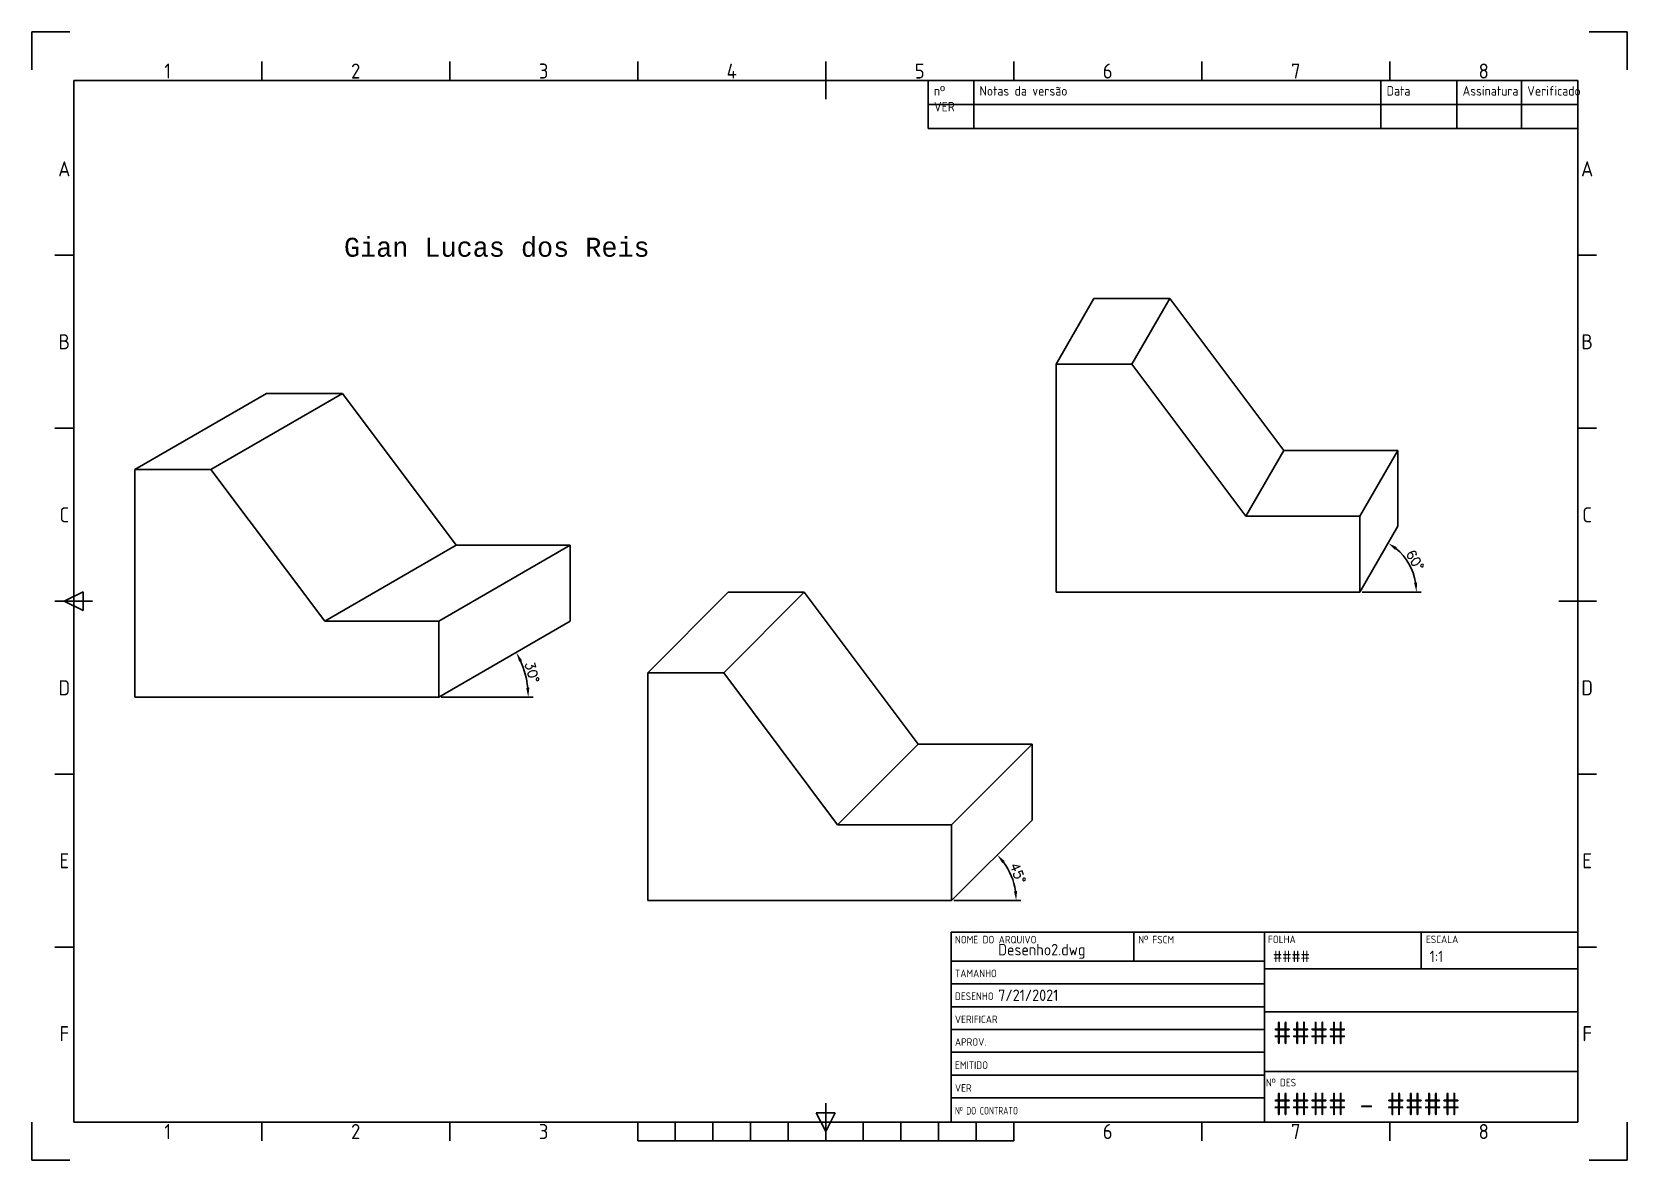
# Paper-space layout '3.4' of a CAD drawing. Header units: millimetres. Extents: x 0 to 420, y 0 to 297.
import ezdxf
from ezdxf.enums import TextEntityAlignment as Align

# ---------------------------------------------------------------- set-up
doc = ezdxf.new("R2010")
doc.units = ezdxf.units.MM
doc.layers.add('Bloco da legenda', color=7, linetype='Continuous')
doc.styles.add('ACISOTS', font='isocp.shx', dxfattribs={"height": 1})
doc.styles.add('ISO Proporcional', font='isocp.shx')
doc.styles.get("Standard").update_dxf_attribs({"font": 'simplex.shx'})
doc.dimstyles.new('ISO-25', dxfattribs={"dimtxt": 2.5, "dimasz": 2.5, "dimexe": 1.25, "dimexo": 0.625, "dimtad": 1, "dimtxsty": 'Standard', "dimcen": 2.5, "dimadec": 0, "dimazin": 0, "dimtfac": 1, "dimtmove": 0, "dimatfit": 3, "dimfxl": 1, "dimarcsym": 0})

# ---------------------------------------------------------------- blocks, each defined once
blk = doc.blocks.new('*T3')
at = {"layer": 'Bloco da legenda', "color": 0, "linetype": 'ByBlock', "lineweight": -2, "transparency": 16777216}
for p, q in [((0, 0), (171, 0)), ((0, 0), (0, -12.67)), ((12, 0), (12, -12.67)), ((119.19, 0), (119.19, -12.67)), ((139.19, 0), (139.19, -12.67)), ((156.21, 0), (156.21, -12.67)), ((171, 0), (171, -12.67)), ((0, -6.33), (171, -6.33)), ((0, -12.67), (171, -12.67))]:
    blk.add_line(p, q, dxfattribs=at)
at = {"layer": 'Bloco da legenda', "color": 0, "transparency": 16777216, "char_height": 2.5, "attachment_point": 1, "style": 'ISO Proporcional'}
for s, insert, width in [('nº VER', (1.5, -1.5), 9), ('Notas da versão', (13.5, -1.5), 104.1871), ('Data', (120.69, -1.5), 17), ('Assinatura', (140.69, -1.5), 14.0204), ('Verificado', (157.71, -1.5), 11.7925)]:
    blk.add_mtext(s, dxfattribs=dict(at, insert=insert, width=width))
blk = doc.blocks.new('Bloco da legenda')
at = {"layer": 'Bloco da legenda'}
for p, q in [((0, 297), (0, 287)), ((10, 297), (0, 297)), ((420, 297), (410, 297)), ((420, 287), (420, 297)), ((60.5, 284.23), (60.5, 289.18)), ((110, 284.23), (110, 289.18)), ((159.5, 284.23), (159.5, 289.18)), ((209, 279.28), (209, 289.18)), ((258.5, 284.23), (258.5, 289.18)), ((308, 284.23), (308, 289.18)), ((357.5, 284.23), (357.5, 289.18)), ((407, 284.23), (11, 284.23)), ((11, 284.23), (11, 10)), ((407, 10), (407, 284.23)), ((11, 238.19), (6.05, 238.19)), ((411.95, 238.19), (407, 238.19)), ((11, 192.66), (6.05, 192.66)), ((411.95, 192.66), (407, 192.66)), ((6.05, 147.12), (15.95, 147.12)), ((8.52, 147.12), (13.47, 149.59)), ((13.47, 144.64), (8.52, 147.12)), ((13.47, 149.59), (13.47, 144.64)), ((402.05, 147.12), (411.95, 147.12)), ((11, 101.58), (6.05, 101.58)), ((411.95, 101.58), (407, 101.58)), ((407, 60), (242, 60)), ((242, 10), (242, 60)), ((290.14, 60), (290.14, 52.38)), ((324.5, 10), (324.5, 60)), ((365.75, 50.35), (365.75, 60)), ((407, 10), (407, 60)), ((11, 56.03), (6.05, 56.03)), ((411.95, 56.03), (407, 56.03)), ((242, 52.38), (324.5, 52.38)), ((242, 46.38), (324.5, 46.38)), ((407, 50.35), (324.5, 50.35)), ((242, 40.38), (324.5, 40.38)), ((324.5, 39.01), (407, 39.01)), ((242, 34.38), (324.5, 34.38)), ((242, 28.38), (324.5, 28.38)), ((242, 22.38), (324.5, 22.38)), ((324.5, 23.29), (407, 23.29)), ((209, 10), (209, 14.95)), ((242, 16.38), (324.5, 16.38)), ((0, 0), (0, 10)), ((11, 10), (407, 10)), ((60.5, 5.05), (60.5, 10)), ((110, 5.05), (110, 10)), ((159.5, 5.05), (159.5, 10)), ((169.4, 5.05), (169.4, 10)), ((179.3, 5.05), (179.3, 10)), ((189.2, 5.05), (189.2, 10)), ((199.1, 5.05), (199.1, 10)), ((206.53, 12.47), (211.47, 12.47)), ((209, 7.52), (206.53, 12.47)), ((211.47, 12.47), (209, 7.52)), ((209, 10), (209, 5.05)), ((218.9, 5.05), (218.9, 10)), ((228.8, 5.05), (228.8, 10)), ((238.7, 5.05), (238.7, 10)), ((407, 10), (242, 10)), ((248.6, 5.05), (248.6, 10)), ((258.5, 5.05), (258.5, 10)), ((308, 5.05), (308, 10)), ((357.5, 5.05), (357.5, 10)), ((420, 0), (420, 10)), ((159.5, 5.05), (258.5, 5.05)), ((0, 0), (10, 0)), ((420, 0), (410, 0))]:
    blk.add_line(p, q, dxfattribs=at)
blk.add_blockref('*T3', (236, 284.23))
at = {"layer": 'Bloco da legenda', "style": 'ISO Proporcional'}
for s, p in [('1', (35.75, 286.7)), ('2', (85.25, 286.7)), ('3', (134.75, 286.7)), ('4', (184.25, 286.7)), ('5', (233.75, 286.7)), ('6', (283.25, 286.7)), ('7', (332.75, 286.7)), ('8', (382.25, 286.7)), ('A', (8.52, 260.96)), ('A', (409.48, 260.96)), ('B', (8.52, 215.43)), ('B', (409.48, 215.43)), ('C', (8.52, 169.88)), ('C', (409.48, 169.88)), ('D', (8.52, 124.34)), ('D', (409.48, 124.34)), ('E', (8.52, 78.8)), ('E', (409.48, 78.8)), ('F', (8.52, 33.27)), ('F', (409.48, 33.27)), ('1', (35.75, 7.52)), ('2', (85.25, 7.52)), ('3', (134.75, 7.52)), ('6', (283.25, 7.52)), ('7', (332.75, 7.52)), ('8', (382.25, 7.52))]:
    blk.add_text(s, height=3.96, dxfattribs=at).set_placement(p, align=Align.MIDDLE)
at = {"layer": 'Bloco da legenda', "lineweight": 25, "style": 'ACISOTS'}
for s, p in [('NOME DO ARQUIVO', (243.03, 57.04)), ('Nº FSCM', (291.3, 57.04)), ('FOLHA', (325.45, 57.11)), ('ESCALA', (367.03, 57.11)), ('TAMANHO', (243.03, 48.14)), ('DESENHO', (243.03, 42.14)), ('VERIFICAR', (243.03, 36.05)), ('APROV.', (243.03, 30.08)), ('EMITIDO', (243.03, 23.99)), ('VER', (243.03, 17.99))]:
    blk.add_text(s, height=2, dxfattribs=at).set_placement(p)
at = {"layer": 'Bloco da legenda', "lineweight": 25, "style": 'ACISOTS', "width": 0.683519}
blk.add_text('Nº DO CONTRATO', height=2, dxfattribs=at).set_placement((243.03, 11.99))
at = {"layer": 'Bloco da legenda', "insert": (324.88, 21.41), "char_height": 2, "width": 8.8, "attachment_point": 1, "style": 'ACISOTS'}
blk.add_mtext('Nº DES', dxfattribs=at)
at = {"layer": 'Bloco da legenda', "lineweight": 35, "style": 'ACISOTS'}
for tag, p, height in [('NOME_DO_ARQUIVO', (254.41, 53.9), 3), ('Nº_FSCM', (293.68, 53.04), 3), ('FOLHA', (326.77, 52.11), 3), ('ESCALA', (368.02, 52.11), 3), ('TAMANHO', (254.7, 48.23), 3), ('PROJETO-ATIVIDADE', (328.79, 43.14), 3.5), ('VERIFICAR_DATA', (254.41, 41.9), 3), ('VERIFICAR_DATA', (254.7, 36.14), 3), ('VERIFICADO_POR', (277.96, 36.14), 3), ('DATA_APROVAÇÃO', (254.7, 30.17), 3), ('NOMEFOLHA', (326.77, 30.48), 6), ('APROVADO_POR', (277.96, 30.17), 3), ('DATA_EMISSÃO', (254.7, 24.08), 3), ('EMITIDO_POR', (277.96, 24.08), 3), ('DESENHO_SUBTITULO', (328.79, 25.44), 3), ('VERSÃO', (254.7, 18.08), 3), ('NÚMERODEFOLHAS-NOME', (326.77, 11.76), 6), ('Nº_DO_CONTRATO', (254.7, 12.08), 3.5)]:
    blk.add_attdef(tag, p, '', height=height, dxfattribs=at)
blk = doc.blocks.new('*D42')
at = {"color": 0, "lineweight": -2, "transparency": 16777216}
blk.add_line((107.73, 121.84), (131.94, 121.84), dxfattribs=at)
blk.add_arc((107.1, 121.84), 23.58, 6.0762, 23.9238, dxfattribs=at)
at = {"color": 0, "transparency": 16777216}
for points in [[(128.29, 131.22), (129.03, 131.6), (127.53, 133.64)], [(130.97, 124.36), (130.14, 124.32), (130.69, 121.84)]]:
    blk.add_solid(points, dxfattribs=at)
at = {"layer": 'Defpoints', "color": 0, "transparency": 16777216}
for p in [(141.74, 141.84), (27.1, 121.84), (107.1, 121.84), (107.1, 121.84), (130.33, 125.94)]:
    blk.add_point(p, dxfattribs=at)
at = {"color": 0, "transparency": 16777216, "insert": (131.7, 128.43), "char_height": 2.5, "attachment_point": 5, "rotation": 285}
blk.add_mtext('30°', dxfattribs=at)
blk = doc.blocks.new('*D45')
at = {"color": 0, "lineweight": -2, "transparency": 16777216}
blk.add_line((242.76, 68.3), (260.41, 68.3), dxfattribs=at)
blk.add_arc((242.14, 68.3), 17.02, 8.4231, 36.5769, dxfattribs=at)
at = {"color": 0, "transparency": 16777216}
for points in [[(255.49, 78.17), (256.12, 78.72), (254.17, 80.34)], [(259.39, 70.83), (258.56, 70.76), (259.16, 68.3)]]:
    blk.add_solid(points, dxfattribs=at)
at = {"layer": 'Defpoints', "color": 0, "transparency": 16777216}
for p in [(263.35, 89.52), (258.58, 72.71), (162.14, 68.3), (242.14, 68.3), (242.14, 68.3)]:
    blk.add_point(p, dxfattribs=at)
at = {"color": 0, "transparency": 16777216, "insert": (259.59, 75.53), "char_height": 2.5, "attachment_point": 5, "rotation": 292.5}
blk.add_mtext('45°', dxfattribs=at)
blk = doc.blocks.new('*D48')
at = {"color": 0, "lineweight": -2, "transparency": 16777216}
blk.add_line((350.26, 149.52), (365.79, 149.52), dxfattribs=at)
blk.add_arc((349.64, 149.52), 14.9, 9.6253, 50.3747, dxfattribs=at)
at = {"color": 0, "transparency": 16777216}
for points in [[(358.9, 160.66), (359.38, 161.34), (357.09, 162.43)], [(364.74, 152.05), (363.91, 151.98), (364.54, 149.52)]]:
    blk.add_solid(points, dxfattribs=at)
at = {"layer": 'Defpoints', "color": 0, "transparency": 16777216}
for p in [(359.64, 166.84), (363.64, 154.62), (269.64, 149.52), (349.64, 149.52), (349.64, 149.52)]:
    blk.add_point(p, dxfattribs=at)
at = {"color": 0, "transparency": 16777216, "insert": (364.16, 157.91), "char_height": 2.5, "attachment_point": 5, "rotation": 300}
blk.add_mtext('60°', dxfattribs=at)

psp = doc.layouts.new('3.4')

# ---------------------------------------------------------------- linework, layer by layer
for p, q in [((269.637, 209.522), (279.637, 226.843)), ((279.637, 226.843), (299.637, 226.843)), ((299.637, 226.843), (289.637, 209.522)), ((329.637, 186.843), (299.637, 226.843)), ((269.637, 149.522), (269.637, 209.522)), ((269.637, 209.522), (289.637, 209.522)), ((289.637, 209.522), (319.637, 169.522)), ((27.103, 181.844), (61.744, 201.844)), ((81.744, 201.844), (47.103, 181.844)), ((61.744, 201.844), (81.744, 201.844)), ((81.744, 201.844), (111.744, 161.844)), ((319.637, 169.522), (329.637, 186.843)), ((359.637, 186.843), (329.637, 186.843)), ((359.637, 186.843), (349.637, 169.522)), ((359.637, 166.843), (359.637, 186.843)), ((27.103, 121.844), (27.103, 181.844)), ((27.103, 181.844), (47.103, 181.844)), ((77.103, 141.844), (47.103, 181.844)), ((349.637, 169.522), (319.637, 169.522)), ((349.637, 149.522), (349.637, 169.522)), ((349.637, 149.522), (359.637, 166.843)), ((111.744, 161.844), (77.103, 141.844)), ((141.744, 161.844), (107.103, 141.844)), ((141.744, 161.844), (111.744, 161.844)), ((141.744, 141.844), (141.744, 161.844)), ((162.136, 128.302), (183.349, 149.515)), ((203.349, 149.515), (182.136, 128.302)), ((183.349, 149.515), (203.349, 149.515)), ((233.349, 109.515), (203.349, 149.515)), ((269.637, 149.522), (349.637, 149.522)), ((107.103, 141.844), (77.103, 141.844)), ((107.103, 121.844), (107.103, 141.844)), ((107.103, 121.844), (141.744, 141.844)), ((162.136, 68.302), (162.136, 128.302)), ((162.136, 128.302), (182.136, 128.302)), ((182.136, 128.302), (212.136, 88.302)), ((27.103, 121.844), (107.103, 121.844)), ((212.136, 88.302), (233.349, 109.515)), ((263.349, 109.515), (233.349, 109.515)), ((263.349, 109.515), (242.136, 88.302)), ((263.349, 89.515), (263.349, 109.515)), ((242.136, 88.302), (212.136, 88.302)), ((242.136, 68.302), (263.349, 89.515)), ((242.136, 68.302), (242.136, 88.302)), ((162.136, 68.302), (242.136, 68.302))]:
    psp.add_line(p, q)

# ---------------------------------------------------------------- block references
ref = psp.add_blockref('Bloco da legenda', (0, 0))
ref.add_attrib('NOMEFOLHA', '####', (326.775, 30.475), dxfattribs={"layer": 'Bloco da legenda', "lineweight": 35, "height": 6, "style": 'ACISOTS'})
ref.add_attrib('NÚMERODEFOLHAS-NOME', '#### - ####', (326.775, 11.765), dxfattribs={"layer": 'Bloco da legenda', "lineweight": 35, "height": 6, "style": 'ACISOTS'})
ref.add_attrib('ESCALA', '1:1', (368.025, 52.113), dxfattribs={"layer": 'Bloco da legenda', "lineweight": 35, "height": 3, "style": 'ACISOTS'})
ref.add_attrib('FOLHA', '####', (326.775, 52.113), dxfattribs={"layer": 'Bloco da legenda', "lineweight": 35, "height": 3, "style": 'ACISOTS'})
ref.add_attrib('NOME_DO_ARQUIVO', 'Desenho2.dwg', (254.412, 53.895), dxfattribs={"layer": 'Bloco da legenda', "lineweight": 35, "height": 3, "style": 'ACISOTS'})
ref.add_attrib('VERIFICAR_DATA', '7/21/2021', (254.412, 41.895), dxfattribs={"layer": 'Bloco da legenda', "lineweight": 35, "height": 3, "style": 'ACISOTS'})

# ---------------------------------------------------------------- texts
at = {"insert": (82.165, 242.812), "char_height": 5, "attachment_point": 1, "style": 'ISO Proporcional'}
psp.add_mtext_dynamic_manual_height_columns('{\\fConsolas|b0|i0|c0|p49;Gian Lucas dos Reis}', width=121.92499, gutter_width=12.5, heights=[0], dxfattribs=at)

# ---------------------------------------------------------------- dimensions: what is measured, and where the dimension line sits
for base, line1, line2, picture, middle in [((363.638, 154.618), ((349.637, 149.522), (359.637, 166.843)), ((269.637, 149.522), (349.637, 149.522)), '*D48', (364.164, 157.909)), ((130.33, 125.939), ((107.103, 121.844), (141.744, 141.844)), ((27.103, 121.844), (107.103, 121.844)), '*D42', (131.695, 128.433)), ((258.576, 72.708), ((242.136, 68.302), (263.349, 89.515)), ((162.136, 68.302), (242.136, 68.302)), '*D45', (259.593, 75.533))]:
    dim = psp.add_angular_dim_2l(base=base, line1=line1, line2=line2, dimstyle='ISO-25')
    dim.commit()
    dim.dimension.update_dxf_attribs({"geometry": picture, "text_midpoint": middle})

doc.saveas('drawing.dxf')
